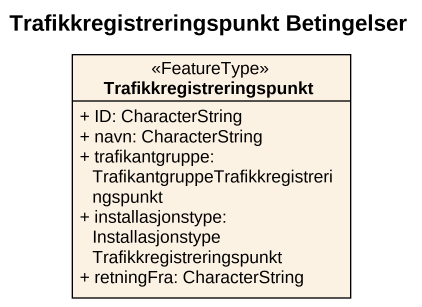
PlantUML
@startuml
title Trafikkregistreringspunkt Betingelser
hide circle
hide empty members
skinparam classAttributeIconSize 0
class Trafikkregistreringspunkt <<FeatureType>> {
  + ID: CharacterString
  + navn: CharacterString
  + trafikantgruppe: TrafikantgruppeTrafikkregistreringspunkt
  + installasjonstype: InstallasjonstypeTrafikkregistreringspunkt
  + retningFra: CharacterString
}
@enduml
